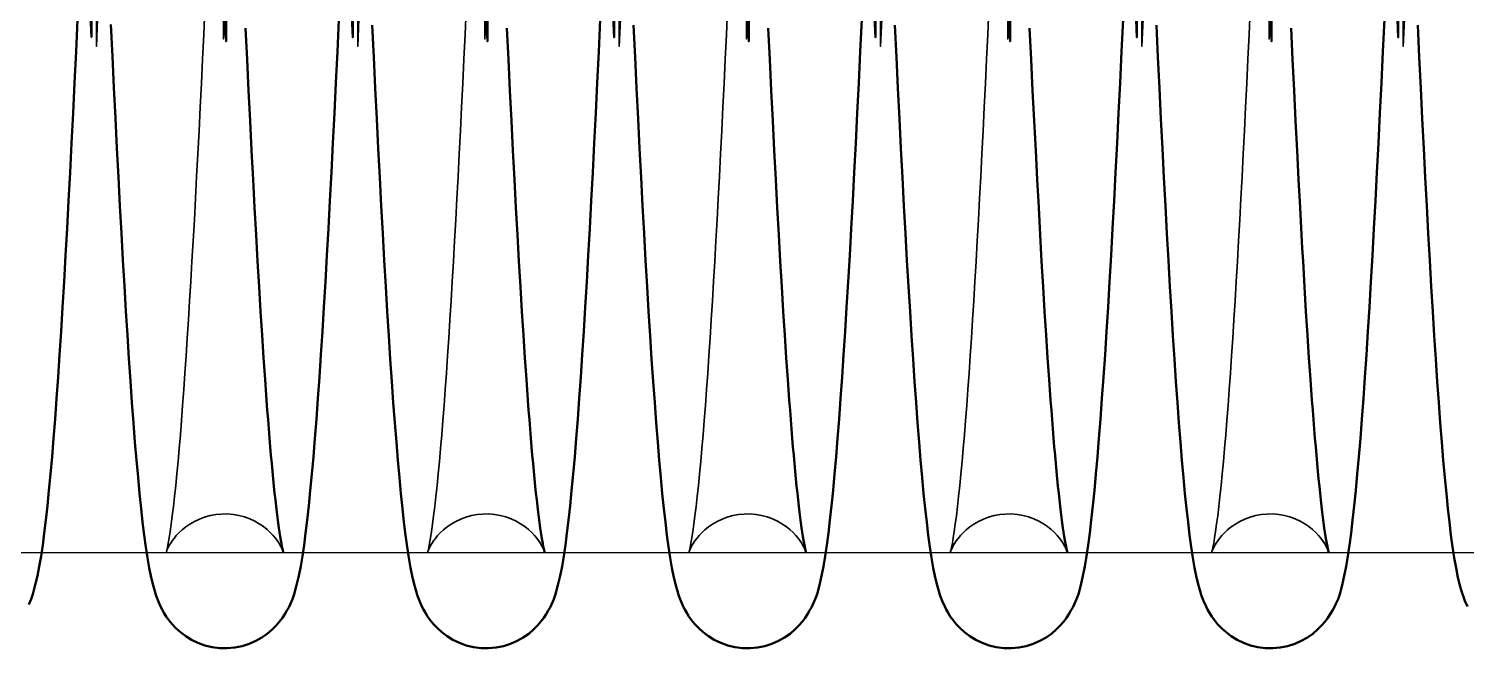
# Model space of a CAD drawing. Header units: millimetres. Extents: x 0 to 190005487, y 0 to 455456909.
# Drawn here: x 90639.58 to 90683.43, y 21488.31 to 21507.21 of the extents above; entities that cross this region are included whole.
import ezdxf

# ---------------------------------------------------------------- set-up
doc = ezdxf.new("R2010")
doc.units = ezdxf.units.MM
doc.header["$LTSCALE"] = 400
doc.header["$MEASUREMENT"] = 0
doc.layers.get('0').update_dxf_attribs({"linetype": 'CONTINUOUS'})
doc.layers.add('가려진 것(ISO)', color=7, linetype='CONTINUOUS', lineweight=35)
doc.layers.add('가시적인 것(ISO)', color=7, linetype='CONTINUOUS', lineweight=50)

# ---------------------------------------------------------------- blocks, each defined once
blk = doc.blocks.new('토션스프링 3')
at = {"layer": '가려진 것(ISO)', "flags": 128}
for points in [[(21461957.431, -50952923.543), (21461957.36, -50952925.233), (21461957.288, -50952888.925)], [(21461973.378, -50952923.544), (21461973.306, -50952925.233), (21461973.235, -50952888.925)], [(21461989.325, -50952923.544), (21461989.253, -50952925.233), (21461989.182, -50952888.925)], [(21462005.272, -50952923.543), (21462005.2, -50952925.233), (21462005.129, -50952888.925)], [(21462021.218, -50952923.543), (21462021.147, -50952925.233), (21462021.075, -50952888.925)], [(21462037.165, -50952923.543), (21462037.094, -50952925.233), (21462037.022, -50952888.925)], [(21461968.759, -50952956.08), (21461968.753, -50952956.062), (21461968.732, -50952956.006), (21461968.688, -50952955.903), (21461968.61, -50952955.744), (21461968.553, -50952955.64), (21461968.48, -50952955.52), (21461968.388, -50952955.383), (21461968.274, -50952955.231), (21461968.134, -50952955.064), (21461967.967, -50952954.888), (21461967.771, -50952954.707), (21461967.547, -50952954.528), (21461967.293, -50952954.356), (21461967.013, -50952954.197), (21461966.711, -50952954.057), (21461966.39, -50952953.94), (21461966.053, -50952953.85), (21461965.705, -50952953.789), (21461965.35, -50952953.758), (21461964.994, -50952953.76), (21461964.64, -50952953.793), (21461964.293, -50952953.858), (21461963.957, -50952953.95), (21461963.637, -50952954.069), (21461963.338, -50952954.212), (21461963.061, -50952954.372), (21461962.81, -50952954.546), (21461962.587, -50952954.725), (21461962.395, -50952954.905), (21461962.231, -50952955.08), (21461962.094, -50952955.245), (21461961.983, -50952955.396), (21461961.892, -50952955.531), (21461961.821, -50952955.651), (21461961.765, -50952955.752), (21461961.722, -50952955.838), (21461961.664, -50952955.965), (21461961.634, -50952956.042), (21461961.622, -50952956.076), (21461961.622, -50952956.075), (21461961.63, -50952956.044), (21461961.645, -50952955.986), (21461961.665, -50952955.904), (21461961.688, -50952955.8), (21461961.74, -50952955.537), (21461961.797, -50952955.209), (21461961.857, -50952954.82), (21461961.92, -50952954.371), (21461961.985, -50952953.865), (21461962.053, -50952953.304), (21461962.123, -50952952.691), (21461962.193, -50952952.029), (21461962.265, -50952951.319), (21461962.336, -50952950.565), (21461962.408, -50952949.768), (21461962.478, -50952948.932), (21461962.549, -50952948.053), (21461962.619, -50952947.131), (21461962.69, -50952946.166), (21461962.761, -50952945.161), (21461962.832, -50952944.116), (21461962.904, -50952943.034), (21461962.975, -50952941.915), (21461963.047, -50952940.761), (21461963.118, -50952939.573), (21461963.189, -50952938.353), (21461963.26, -50952937.102), (21461963.332, -50952935.821), (21461963.403, -50952934.507), (21461963.474, -50952933.16), (21461963.546, -50952931.784), (21461963.617, -50952930.379), (21461963.689, -50952928.947), (21461963.76, -50952927.491), (21461963.832, -50952926.011), (21461963.904, -50952924.509), (21461963.975, -50952922.988)], [(21461965.047, -50952888.47), (21461965.118, -50952924.781), (21461965.19, -50952923.091)], [(21461984.705, -50952956.08), (21461984.7, -50952956.062), (21461984.679, -50952956.006), (21461984.635, -50952955.903), (21461984.557, -50952955.744), (21461984.5, -50952955.64), (21461984.427, -50952955.52), (21461984.335, -50952955.383), (21461984.221, -50952955.231), (21461984.081, -50952955.064), (21461983.914, -50952954.888), (21461983.718, -50952954.707), (21461983.494, -50952954.528), (21461983.24, -50952954.356), (21461982.96, -50952954.197), (21461982.658, -50952954.057), (21461982.337, -50952953.939), (21461982, -50952953.85), (21461981.651, -50952953.789), (21461981.296, -50952953.758), (21461980.94, -50952953.76), (21461980.587, -50952953.793), (21461980.24, -50952953.858), (21461979.904, -50952953.95), (21461979.584, -50952954.069), (21461979.285, -50952954.212), (21461979.008, -50952954.372), (21461978.756, -50952954.546), (21461978.534, -50952954.725), (21461978.341, -50952954.905), (21461978.177, -50952955.081), (21461978.041, -50952955.245), (21461977.929, -50952955.396), (21461977.839, -50952955.531), (21461977.768, -50952955.651), (21461977.712, -50952955.752), (21461977.668, -50952955.838), (21461977.611, -50952955.965), (21461977.581, -50952956.042), (21461977.569, -50952956.076), (21461977.569, -50952956.075), (21461977.577, -50952956.044), (21461977.592, -50952955.986), (21461977.611, -50952955.904), (21461977.635, -50952955.8), (21461977.687, -50952955.537), (21461977.744, -50952955.209), (21461977.804, -50952954.819), (21461977.867, -50952954.37), (21461977.932, -50952953.864), (21461978, -50952953.304), (21461978.069, -50952952.691), (21461978.14, -50952952.029), (21461978.211, -50952951.319), (21461978.283, -50952950.565), (21461978.354, -50952949.768), (21461978.425, -50952948.932), (21461978.495, -50952948.053), (21461978.566, -50952947.131), (21461978.637, -50952946.167), (21461978.708, -50952945.161), (21461978.779, -50952944.117), (21461978.851, -50952943.034), (21461978.922, -50952941.915), (21461978.993, -50952940.761), (21461979.065, -50952939.573), (21461979.136, -50952938.353), (21461979.207, -50952937.102), (21461979.278, -50952935.821), (21461979.35, -50952934.507), (21461979.421, -50952933.16), (21461979.492, -50952931.784), (21461979.564, -50952930.379), (21461979.636, -50952928.947), (21461979.707, -50952927.491), (21461979.779, -50952926.011), (21461979.85, -50952924.51), (21461979.922, -50952922.988)], [(21461980.994, -50952888.47), (21461981.065, -50952924.781), (21461981.137, -50952923.091)], [(21462000.652, -50952956.08), (21462000.646, -50952956.062), (21462000.626, -50952956.006), (21462000.582, -50952955.903), (21462000.504, -50952955.744), (21462000.446, -50952955.64), (21462000.373, -50952955.52), (21462000.282, -50952955.383), (21462000.168, -50952955.231), (21462000.028, -50952955.064), (21461999.861, -50952954.888), (21461999.665, -50952954.707), (21461999.441, -50952954.528), (21461999.187, -50952954.356), (21461998.907, -50952954.197), (21461998.604, -50952954.057), (21461998.284, -50952953.939), (21461997.947, -50952953.85), (21461997.598, -50952953.789), (21461997.243, -50952953.758), (21461996.887, -50952953.76), (21461996.534, -50952953.793), (21461996.186, -50952953.858), (21461995.85, -50952953.95), (21461995.531, -50952954.069), (21461995.232, -50952954.212), (21461994.955, -50952954.372), (21461994.703, -50952954.546), (21461994.481, -50952954.725), (21461994.288, -50952954.905), (21461994.124, -50952955.081), (21461993.988, -50952955.245), (21461993.876, -50952955.396), (21461993.786, -50952955.531), (21461993.715, -50952955.651), (21461993.659, -50952955.752), (21461993.615, -50952955.838), (21461993.558, -50952955.965), (21461993.528, -50952956.042), (21461993.516, -50952956.076), (21461993.516, -50952956.075), (21461993.524, -50952956.044), (21461993.539, -50952955.986), (21461993.558, -50952955.904), (21461993.582, -50952955.8), (21461993.634, -50952955.537), (21461993.691, -50952955.209), (21461993.751, -50952954.819), (21461993.814, -50952954.37), (21461993.879, -50952953.864), (21461993.947, -50952953.304), (21461994.016, -50952952.691), (21461994.087, -50952952.029), (21461994.158, -50952951.32), (21461994.23, -50952950.565), (21461994.301, -50952949.769), (21461994.372, -50952948.932), (21461994.442, -50952948.053), (21461994.513, -50952947.131), (21461994.584, -50952946.167), (21461994.655, -50952945.162), (21461994.726, -50952944.117), (21461994.797, -50952943.034), (21461994.869, -50952941.915), (21461994.94, -50952940.761), (21461995.012, -50952939.573), (21461995.083, -50952938.353), (21461995.154, -50952937.102), (21461995.225, -50952935.821), (21461995.296, -50952934.507), (21461995.368, -50952933.161), (21461995.439, -50952931.784), (21461995.511, -50952930.379), (21461995.582, -50952928.948), (21461995.654, -50952927.491), (21461995.726, -50952926.011), (21461995.797, -50952924.51), (21461995.869, -50952922.988)], [(21461996.941, -50952888.47), (21461997.012, -50952924.781), (21461997.084, -50952923.091)], [(21462016.599, -50952956.08), (21462016.593, -50952956.062), (21462016.573, -50952956.006), (21462016.529, -50952955.903), (21462016.45, -50952955.744), (21462016.393, -50952955.64), (21462016.32, -50952955.52), (21462016.228, -50952955.383), (21462016.115, -50952955.231), (21462015.975, -50952955.064), (21462015.807, -50952954.888), (21462015.612, -50952954.707), (21462015.388, -50952954.528), (21462015.134, -50952954.356), (21462014.854, -50952954.197), (21462014.551, -50952954.057), (21462014.23, -50952953.939), (21462013.894, -50952953.85), (21462013.545, -50952953.789), (21462013.19, -50952953.758), (21462012.834, -50952953.76), (21462012.481, -50952953.793), (21462012.133, -50952953.858), (21462011.797, -50952953.951), (21462011.478, -50952954.069), (21462011.178, -50952954.212), (21462010.901, -50952954.372), (21462010.65, -50952954.546), (21462010.427, -50952954.725), (21462010.235, -50952954.905), (21462010.071, -50952955.081), (21462009.935, -50952955.245), (21462009.823, -50952955.396), (21462009.733, -50952955.531), (21462009.661, -50952955.651), (21462009.606, -50952955.752), (21462009.562, -50952955.838), (21462009.504, -50952955.965), (21462009.475, -50952956.042), (21462009.463, -50952956.076), (21462009.463, -50952956.075), (21462009.471, -50952956.044), (21462009.485, -50952955.986), (21462009.505, -50952955.904), (21462009.528, -50952955.8), (21462009.581, -50952955.537), (21462009.638, -50952955.208), (21462009.698, -50952954.819), (21462009.761, -50952954.37), (21462009.826, -50952953.864), (21462009.894, -50952953.304), (21462009.963, -50952952.691), (21462010.034, -50952952.029), (21462010.105, -50952951.32), (21462010.177, -50952950.565), (21462010.248, -50952949.769), (21462010.319, -50952948.932), (21462010.389, -50952948.053), (21462010.46, -50952947.131), (21462010.531, -50952946.167), (21462010.602, -50952945.162), (21462010.673, -50952944.117), (21462010.744, -50952943.035), (21462010.816, -50952941.915), (21462010.887, -50952940.761), (21462010.958, -50952939.573), (21462011.03, -50952938.353), (21462011.101, -50952937.102), (21462011.172, -50952935.821), (21462011.243, -50952934.507), (21462011.315, -50952933.161), (21462011.386, -50952931.784), (21462011.458, -50952930.38), (21462011.529, -50952928.948), (21462011.601, -50952927.491), (21462011.672, -50952926.011), (21462011.744, -50952924.51), (21462011.816, -50952922.988)], [(21462012.887, -50952888.469), (21462012.959, -50952924.781), (21462013.03, -50952923.091)], [(21462032.546, -50952956.08), (21462032.54, -50952956.062), (21462032.519, -50952956.006), (21462032.476, -50952955.903), (21462032.397, -50952955.744), (21462032.34, -50952955.64), (21462032.267, -50952955.52), (21462032.175, -50952955.383), (21462032.062, -50952955.231), (21462031.922, -50952955.064), (21462031.754, -50952954.888), (21462031.559, -50952954.707), (21462031.334, -50952954.528), (21462031.081, -50952954.356), (21462030.8, -50952954.197), (21462030.498, -50952954.057), (21462030.177, -50952953.939), (21462029.841, -50952953.85), (21462029.492, -50952953.789), (21462029.137, -50952953.758), (21462028.781, -50952953.76), (21462028.427, -50952953.793), (21462028.08, -50952953.858), (21462027.744, -50952953.951), (21462027.425, -50952954.069), (21462027.125, -50952954.212), (21462026.848, -50952954.373), (21462026.597, -50952954.546), (21462026.374, -50952954.725), (21462026.182, -50952954.905), (21462026.018, -50952955.081), (21462025.882, -50952955.245), (21462025.77, -50952955.396), (21462025.68, -50952955.531), (21462025.608, -50952955.651), (21462025.552, -50952955.753), (21462025.509, -50952955.838), (21462025.451, -50952955.965), (21462025.421, -50952956.042), (21462025.41, -50952956.076), (21462025.41, -50952956.075), (21462025.418, -50952956.044), (21462025.432, -50952955.986), (21462025.452, -50952955.904), (21462025.475, -50952955.8), (21462025.528, -50952955.536), (21462025.585, -50952955.208), (21462025.645, -50952954.818), (21462025.708, -50952954.369), (21462025.773, -50952953.864), (21462025.841, -50952953.303), (21462025.91, -50952952.691), (21462025.981, -50952952.029), (21462026.052, -50952951.32), (21462026.123, -50952950.566), (21462026.195, -50952949.769), (21462026.266, -50952948.932), (21462026.336, -50952948.053), (21462026.407, -50952947.131), (21462026.477, -50952946.167), (21462026.549, -50952945.162), (21462026.62, -50952944.118), (21462026.691, -50952943.035), (21462026.762, -50952941.916), (21462026.834, -50952940.761), (21462026.905, -50952939.573), (21462026.977, -50952938.353), (21462027.048, -50952937.102), (21462027.119, -50952935.821), (21462027.19, -50952934.507), (21462027.261, -50952933.161), (21462027.333, -50952931.785), (21462027.404, -50952930.38), (21462027.476, -50952928.948), (21462027.548, -50952927.492), (21462027.619, -50952926.011), (21462027.691, -50952924.51), (21462027.762, -50952922.988)], [(21462028.834, -50952888.469), (21462028.906, -50952924.781), (21462028.977, -50952923.091)]]:
    blk.add_lwpolyline(points, dxfattribs=at)
at = {"layer": '가시적인 것(ISO)', "flags": 128}
for points in [[(21461965.176, -50952922.763), (21461965.268, -50952924.93), (21461965.359, -50952889.096)], [(21461966.457, -50952924.116), (21461966.549, -50952926.04), (21461966.641, -50952927.929), (21461966.732, -50952929.78), (21461966.824, -50952931.59), (21461966.916, -50952933.353), (21461967.007, -50952935.068), (21461967.098, -50952936.73), (21461967.144, -50952937.54), (21461967.189, -50952938.337), (21461967.281, -50952939.893), (21461967.372, -50952941.395), (21461967.463, -50952942.841), (21461967.555, -50952944.228), (21461967.646, -50952945.553), (21461967.691, -50952946.191), (21461967.737, -50952946.812), (21461967.782, -50952947.416), (21461967.827, -50952948.003), (21461967.872, -50952948.572), (21461967.917, -50952949.123), (21461967.962, -50952949.657), (21461968.007, -50952950.174), (21461968.052, -50952950.673), (21461968.097, -50952951.155), (21461968.142, -50952951.617), (21461968.186, -50952952.061), (21461968.231, -50952952.485), (21461968.275, -50952952.89), (21461968.318, -50952953.274), (21461968.361, -50952953.638), (21461968.404, -50952953.98), (21461968.446, -50952954.301), (21461968.488, -50952954.6), (21461968.529, -50952954.877), (21461968.569, -50952955.131), (21461968.608, -50952955.36), (21461968.644, -50952955.561), (21461968.678, -50952955.733), (21461968.708, -50952955.875), (21461968.733, -50952955.984), (21461968.752, -50952956.054), (21461968.759, -50952956.08)], [(21461981.123, -50952922.763), (21461981.214, -50952924.93), (21461981.306, -50952889.096)], [(21461982.404, -50952924.116), (21461982.496, -50952926.04), (21461982.588, -50952927.929), (21461982.679, -50952929.78), (21461982.771, -50952931.59), (21461982.862, -50952933.353), (21461982.954, -50952935.068), (21461983.045, -50952936.73), (21461983.091, -50952937.54), (21461983.136, -50952938.337), (21461983.227, -50952939.893), (21461983.319, -50952941.395), (21461983.41, -50952942.841), (21461983.501, -50952944.228), (21461983.593, -50952945.553), (21461983.638, -50952946.191), (21461983.683, -50952946.812), (21461983.729, -50952947.416), (21461983.774, -50952948.003), (21461983.819, -50952948.572), (21461983.864, -50952949.123), (21461983.909, -50952949.657), (21461983.954, -50952950.174), (21461983.999, -50952950.673), (21461984.044, -50952951.155), (21461984.089, -50952951.617), (21461984.133, -50952952.061), (21461984.178, -50952952.485), (21461984.222, -50952952.89), (21461984.265, -50952953.274), (21461984.308, -50952953.638), (21461984.351, -50952953.98), (21461984.393, -50952954.301), (21461984.435, -50952954.6), (21461984.476, -50952954.877), (21461984.516, -50952955.131), (21461984.555, -50952955.36), (21461984.591, -50952955.561), (21461984.625, -50952955.733), (21461984.655, -50952955.875), (21461984.68, -50952955.984), (21461984.698, -50952956.054), (21461984.705, -50952956.08)], [(21461997.07, -50952922.763), (21461997.161, -50952924.93), (21461997.253, -50952889.096)], [(21461998.351, -50952924.116), (21461998.443, -50952926.04), (21461998.534, -50952927.929), (21461998.626, -50952929.78), (21461998.718, -50952931.589), (21461998.809, -50952933.353), (21461998.901, -50952935.068), (21461998.992, -50952936.73), (21461999.038, -50952937.54), (21461999.083, -50952938.337), (21461999.174, -50952939.893), (21461999.266, -50952941.395), (21461999.357, -50952942.841), (21461999.448, -50952944.228), (21461999.539, -50952945.553), (21461999.585, -50952946.191), (21461999.63, -50952946.812), (21461999.676, -50952947.416), (21461999.721, -50952948.003), (21461999.766, -50952948.572), (21461999.811, -50952949.123), (21461999.856, -50952949.657), (21461999.901, -50952950.174), (21461999.946, -50952950.673), (21461999.991, -50952951.155), (21462000.036, -50952951.617), (21462000.08, -50952952.061), (21462000.124, -50952952.485), (21462000.168, -50952952.89), (21462000.212, -50952953.274), (21462000.255, -50952953.638), (21462000.298, -50952953.98), (21462000.34, -50952954.301), (21462000.382, -50952954.6), (21462000.423, -50952954.877), (21462000.463, -50952955.131), (21462000.502, -50952955.36), (21462000.538, -50952955.561), (21462000.572, -50952955.733), (21462000.601, -50952955.875), (21462000.627, -50952955.984), (21462000.645, -50952956.054), (21462000.652, -50952956.08)], [(21462013.016, -50952922.763), (21462013.108, -50952924.93), (21462013.2, -50952889.096)], [(21462014.298, -50952924.116), (21462014.39, -50952926.04), (21462014.481, -50952927.929), (21462014.573, -50952929.78), (21462014.665, -50952931.589), (21462014.756, -50952933.353), (21462014.848, -50952935.068), (21462014.939, -50952936.73), (21462014.984, -50952937.54), (21462015.03, -50952938.337), (21462015.121, -50952939.893), (21462015.212, -50952941.395), (21462015.304, -50952942.841), (21462015.395, -50952944.228), (21462015.486, -50952945.552), (21462015.532, -50952946.191), (21462015.577, -50952946.812), (21462015.622, -50952947.416), (21462015.668, -50952948.003), (21462015.713, -50952948.572), (21462015.758, -50952949.123), (21462015.803, -50952949.657), (21462015.848, -50952950.174), (21462015.893, -50952950.673), (21462015.938, -50952951.155), (21462015.982, -50952951.617), (21462016.027, -50952952.061), (21462016.071, -50952952.485), (21462016.115, -50952952.89), (21462016.159, -50952953.274), (21462016.202, -50952953.638), (21462016.245, -50952953.98), (21462016.287, -50952954.301), (21462016.329, -50952954.6), (21462016.37, -50952954.877), (21462016.41, -50952955.131), (21462016.449, -50952955.36), (21462016.485, -50952955.561), (21462016.518, -50952955.733), (21462016.548, -50952955.875), (21462016.574, -50952955.984), (21462016.592, -50952956.054), (21462016.599, -50952956.08)], [(21462028.963, -50952922.763), (21462029.055, -50952924.93), (21462029.147, -50952889.095)], [(21462030.245, -50952924.116), (21462030.336, -50952926.04), (21462030.428, -50952927.929), (21462030.52, -50952929.78), (21462030.611, -50952931.589), (21462030.703, -50952933.353), (21462030.794, -50952935.068), (21462030.886, -50952936.73), (21462030.931, -50952937.54), (21462030.977, -50952938.337), (21462031.068, -50952939.893), (21462031.159, -50952941.395), (21462031.251, -50952942.841), (21462031.342, -50952944.228), (21462031.433, -50952945.552), (21462031.479, -50952946.19), (21462031.524, -50952946.812), (21462031.569, -50952947.416), (21462031.614, -50952948.003), (21462031.66, -50952948.572), (21462031.705, -50952949.123), (21462031.75, -50952949.657), (21462031.795, -50952950.174), (21462031.84, -50952950.673), (21462031.885, -50952951.155), (21462031.929, -50952951.617), (21462031.974, -50952952.061), (21462032.018, -50952952.485), (21462032.062, -50952952.89), (21462032.106, -50952953.274), (21462032.149, -50952953.638), (21462032.191, -50952953.98), (21462032.234, -50952954.301), (21462032.275, -50952954.6), (21462032.317, -50952954.877), (21462032.357, -50952955.131), (21462032.396, -50952955.36), (21462032.432, -50952955.561), (21462032.465, -50952955.733), (21462032.495, -50952955.875), (21462032.52, -50952955.984), (21462032.539, -50952956.054), (21462032.546, -50952956.08)], [(21461956.209, -50952923.593), (21461956.117, -50952925.539), (21461956.025, -50952927.446), (21461955.934, -50952929.312), (21461955.843, -50952931.133), (21461955.751, -50952932.915), (21461955.66, -50952934.655), (21461955.568, -50952936.35), (21461955.476, -50952937.997), (21461955.384, -50952939.594), (21461955.292, -50952941.137), (21461955.2, -50952942.624), (21461955.108, -50952944.051), (21461955.017, -50952945.416), (21461954.925, -50952946.722), (21461954.833, -50952947.968), (21461954.74, -50952949.153), (21461954.648, -50952950.276), (21461954.554, -50952951.337), (21461954.461, -50952952.333), (21461954.366, -50952953.264), (21461954.271, -50952954.129), (21461954.175, -50952954.927), (21461954.078, -50952955.658), (21461953.978, -50952956.331), (21461953.872, -50952956.954), (21461953.755, -50952957.538), (21461953.629, -50952958.091), (21461953.481, -50952958.645), (21461953.373, -50952958.947), (21461953.226, -50952959.281)], [(21461972.156, -50952923.592), (21461972.064, -50952925.537), (21461971.972, -50952927.445), (21461971.881, -50952929.312), (21461971.79, -50952931.134), (21461971.698, -50952932.914), (21461971.607, -50952934.654), (21461971.515, -50952936.348), (21461971.423, -50952937.995), (21461971.331, -50952939.592), (21461971.239, -50952941.135), (21461971.147, -50952942.622), (21461971.055, -50952944.05), (21461970.963, -50952945.416), (21461970.872, -50952946.721), (21461970.78, -50952947.967), (21461970.687, -50952949.151), (21461970.595, -50952950.275), (21461970.502, -50952951.335), (21461970.408, -50952952.331), (21461970.313, -50952953.262), (21461970.218, -50952954.128), (21461970.121, -50952954.926), (21461970.025, -50952955.657), (21461969.926, -50952956.329), (21461969.82, -50952956.952), (21461969.703, -50952957.536), (21461969.573, -50952958.092), (21461969.431, -50952958.647), (21461969.327, -50952958.95), (21461969.182, -50952959.283), (21461969.09, -50952959.464), (21461968.982, -50952959.657), (21461968.856, -50952959.864), (21461968.71, -50952960.085), (21461968.535, -50952960.32), (21461968.325, -50952960.566), (21461968.076, -50952960.815), (21461967.784, -50952961.062), (21461967.45, -50952961.296), (21461967.08, -50952961.506), (21461966.678, -50952961.683), (21461966.248, -50952961.819), (21461965.798, -50952961.91), (21461965.338, -50952961.952), (21461964.875, -50952961.942), (21461964.417, -50952961.882), (21461963.974, -50952961.775), (21461963.554, -50952961.624), (21461963.162, -50952961.434), (21461962.804, -50952961.215), (21461962.487, -50952960.976), (21461962.212, -50952960.728), (21461961.976, -50952960.478), (21461961.778, -50952960.235), (21461961.615, -50952960.005), (21461961.479, -50952959.789), (21461961.366, -50952959.588), (21461961.272, -50952959.4), (21461961.12, -50952959.058), (21461961.005, -50952958.75), (21461960.831, -50952958.183), (21461960.693, -50952957.625), (21461960.577, -50952957.052), (21461960.473, -50952956.443), (21461960.373, -50952955.779), (21461960.274, -50952955.053), (21461960.177, -50952954.265), (21461960.082, -50952953.414), (21461959.988, -50952952.5), (21461959.895, -50952951.522), (21461959.803, -50952950.48), (21461959.71, -50952949.369), (21461959.617, -50952948.191), (21461959.525, -50952946.949), (21461959.432, -50952945.644), (21461959.34, -50952944.278), (21461959.247, -50952942.855), (21461959.155, -50952941.377), (21461959.063, -50952939.845), (21461958.972, -50952938.263), (21461958.88, -50952936.632), (21461958.789, -50952934.951), (21461958.697, -50952933.219), (21461958.606, -50952931.438), (21461958.514, -50952929.613), (21461958.422, -50952927.746), (21461958.33, -50952925.842), (21461958.238, -50952923.904)], [(21461957.14, -50952888.82), (21461957.049, -50952924.659), (21461956.957, -50952922.497)], [(21461988.102, -50952923.592), (21461988.011, -50952925.538), (21461987.919, -50952927.446), (21461987.828, -50952929.312), (21461987.736, -50952931.134), (21461987.645, -50952932.915), (21461987.553, -50952934.654), (21461987.462, -50952936.349), (21461987.37, -50952937.996), (21461987.278, -50952939.593), (21461987.186, -50952941.136), (21461987.094, -50952942.623), (21461987.002, -50952944.051), (21461986.91, -50952945.416), (21461986.819, -50952946.722), (21461986.727, -50952947.967), (21461986.634, -50952949.152), (21461986.542, -50952950.275), (21461986.448, -50952951.335), (21461986.354, -50952952.332), (21461986.26, -50952953.263), (21461986.164, -50952954.128), (21461986.068, -50952954.926), (21461985.972, -50952955.658), (21461985.872, -50952956.33), (21461985.766, -50952956.953), (21461985.65, -50952957.537), (21461985.52, -50952958.092), (21461985.377, -50952958.647), (21461985.273, -50952958.949), (21461985.128, -50952959.283), (21461985.036, -50952959.464), (21461984.928, -50952959.657), (21461984.802, -50952959.864), (21461984.657, -50952960.085), (21461984.482, -50952960.321), (21461984.272, -50952960.566), (21461984.023, -50952960.815), (21461983.733, -50952961.062), (21461983.403, -50952961.294), (21461983.032, -50952961.503), (21461982.628, -50952961.681), (21461982.199, -50952961.818), (21461981.751, -50952961.909), (21461981.29, -50952961.951), (21461980.826, -50952961.943), (21461980.37, -50952961.884), (21461979.926, -50952961.776), (21461979.504, -50952961.625), (21461979.112, -50952961.437), (21461978.756, -50952961.218), (21461978.437, -50952960.979), (21461978.16, -50952960.73), (21461977.925, -50952960.481), (21461977.728, -50952960.239), (21461977.563, -50952960.007), (21461977.428, -50952959.791), (21461977.314, -50952959.59), (21461977.219, -50952959.402), (21461977.069, -50952959.06), (21461976.952, -50952958.751), (21461976.857, -50952958.462), (21461976.779, -50952958.185), (21461976.645, -50952957.634), (21461976.525, -50952957.053), (21461976.416, -50952956.432), (21461976.314, -50952955.765), (21461976.218, -50952955.045), (21461976.124, -50952954.265), (21461976.03, -50952953.419), (21461975.936, -50952952.504), (21461975.842, -50952951.524), (21461975.749, -50952950.478), (21461975.657, -50952949.37), (21461975.564, -50952948.198), (21461975.472, -50952946.966), (21461975.381, -50952945.67), (21461975.288, -50952944.31), (21461975.196, -50952942.889), (21461975.104, -50952941.409), (21461975.012, -50952939.875), (21461974.92, -50952938.287), (21461974.828, -50952936.65), (21461974.737, -50952934.966), (21461974.645, -50952933.237), (21461974.554, -50952931.466), (21461974.462, -50952929.648), (21461974.371, -50952927.786), (21461974.279, -50952925.883), (21461974.187, -50952923.943)], [(21461973.088, -50952888.841), (21461972.997, -50952924.679), (21461972.905, -50952922.523)], [(21462004.049, -50952923.592), (21462003.958, -50952925.538), (21462003.866, -50952927.446), (21462003.775, -50952929.312), (21462003.683, -50952931.134), (21462003.592, -50952932.915), (21462003.5, -50952934.654), (21462003.408, -50952936.349), (21462003.317, -50952937.996), (21462003.225, -50952939.593), (21462003.133, -50952941.136), (21462003.041, -50952942.623), (21462002.949, -50952944.051), (21462002.857, -50952945.416), (21462002.765, -50952946.722), (21462002.673, -50952947.967), (21462002.581, -50952949.152), (21462002.488, -50952950.275), (21462002.395, -50952951.336), (21462002.301, -50952952.332), (21462002.207, -50952953.263), (21462002.111, -50952954.128), (21462002.015, -50952954.927), (21462001.918, -50952955.658), (21462001.819, -50952956.33), (21462001.713, -50952956.953), (21462001.597, -50952957.537), (21462001.467, -50952958.092), (21462001.324, -50952958.647), (21462001.219, -50952958.949), (21462001.074, -50952959.282), (21462000.982, -50952959.464), (21462000.874, -50952959.657), (21462000.749, -50952959.864), (21462000.604, -50952960.085), (21462000.429, -50952960.32), (21462000.219, -50952960.566), (21461999.97, -50952960.815), (21461999.68, -50952961.061), (21461999.35, -50952961.294), (21461998.979, -50952961.503), (21461998.575, -50952961.681), (21461998.146, -50952961.818), (21461997.698, -50952961.909), (21461997.237, -50952961.951), (21461996.773, -50952961.943), (21461996.317, -50952961.884), (21461995.873, -50952961.776), (21461995.451, -50952961.625), (21461995.059, -50952961.437), (21461994.703, -50952961.218), (21461994.384, -50952960.979), (21461994.107, -50952960.73), (21461993.872, -50952960.481), (21461993.675, -50952960.239), (21461993.51, -50952960.007), (21461993.374, -50952959.791), (21461993.261, -50952959.59), (21461993.166, -50952959.402), (21461993.016, -50952959.061), (21461992.899, -50952958.751), (21461992.804, -50952958.462), (21461992.726, -50952958.185), (21461992.592, -50952957.634), (21461992.472, -50952957.052), (21461992.362, -50952956.432), (21461992.261, -50952955.765), (21461992.165, -50952955.045), (21461992.071, -50952954.265), (21461991.977, -50952953.419), (21461991.883, -50952952.504), (21461991.789, -50952951.524), (21461991.696, -50952950.478), (21461991.604, -50952949.37), (21461991.511, -50952948.198), (21461991.419, -50952946.966), (21461991.327, -50952945.67), (21461991.235, -50952944.31), (21461991.143, -50952942.888), (21461991.051, -50952941.409), (21461990.959, -50952939.874), (21461990.867, -50952938.287), (21461990.775, -50952936.65), (21461990.683, -50952934.965), (21461990.592, -50952933.237), (21461990.501, -50952931.466), (21461990.409, -50952929.648), (21461990.318, -50952927.786), (21461990.226, -50952925.883), (21461990.134, -50952923.942)], [(21461989.035, -50952888.84), (21461988.943, -50952924.678), (21461988.852, -50952922.523)], [(21462019.996, -50952923.593), (21462019.904, -50952925.538), (21462019.813, -50952927.446), (21462019.721, -50952929.312), (21462019.63, -50952931.134), (21462019.539, -50952932.915), (21462019.447, -50952934.654), (21462019.355, -50952936.349), (21462019.263, -50952937.996), (21462019.171, -50952939.593), (21462019.079, -50952941.136), (21462018.988, -50952942.623), (21462018.896, -50952944.051), (21462018.804, -50952945.416), (21462018.712, -50952946.722), (21462018.62, -50952947.967), (21462018.528, -50952949.152), (21462018.435, -50952950.275), (21462018.342, -50952951.336), (21462018.248, -50952952.332), (21462018.154, -50952953.263), (21462018.058, -50952954.129), (21462017.962, -50952954.927), (21462017.865, -50952955.658), (21462017.766, -50952956.33), (21462017.66, -50952956.953), (21462017.543, -50952957.537), (21462017.414, -50952958.092), (21462017.271, -50952958.647), (21462017.166, -50952958.949), (21462017.02, -50952959.282), (21462016.928, -50952959.464), (21462016.82, -50952959.657), (21462016.696, -50952959.863), (21462016.551, -50952960.085), (21462016.376, -50952960.32), (21462016.166, -50952960.565), (21462015.917, -50952960.815), (21462015.627, -50952961.061), (21462015.297, -50952961.294), (21462014.926, -50952961.503), (21462014.522, -50952961.681), (21462014.093, -50952961.818), (21462013.645, -50952961.909), (21462013.184, -50952961.951), (21462012.72, -50952961.943), (21462012.264, -50952961.884), (21462011.82, -50952961.776), (21462011.398, -50952961.625), (21462011.006, -50952961.437), (21462010.65, -50952961.218), (21462010.331, -50952960.979), (21462010.054, -50952960.73), (21462009.819, -50952960.481), (21462009.622, -50952960.239), (21462009.457, -50952960.008), (21462009.321, -50952959.791), (21462009.208, -50952959.59), (21462009.113, -50952959.402), (21462008.963, -50952959.061), (21462008.846, -50952958.751), (21462008.751, -50952958.463), (21462008.673, -50952958.186), (21462008.539, -50952957.634), (21462008.419, -50952957.052), (21462008.309, -50952956.432), (21462008.208, -50952955.765), (21462008.112, -50952955.046), (21462008.018, -50952954.266), (21462007.924, -50952953.419), (21462007.83, -50952952.504), (21462007.736, -50952951.524), (21462007.643, -50952950.479), (21462007.55, -50952949.37), (21462007.458, -50952948.199), (21462007.366, -50952946.966), (21462007.274, -50952945.67), (21462007.182, -50952944.309), (21462007.09, -50952942.888), (21462006.998, -50952941.409), (21462006.906, -50952939.874), (21462006.814, -50952938.287), (21462006.722, -50952936.65), (21462006.63, -50952934.965), (21462006.539, -50952933.237), (21462006.447, -50952931.466), (21462006.356, -50952929.648), (21462006.264, -50952927.785), (21462006.173, -50952925.882), (21462006.081, -50952923.942)], [(21462004.982, -50952888.84), (21462004.89, -50952924.678), (21462004.799, -50952922.523)], [(21462035.943, -50952923.593), (21462035.851, -50952925.538), (21462035.76, -50952927.446), (21462035.668, -50952929.312), (21462035.577, -50952931.134), (21462035.486, -50952932.915), (21462035.394, -50952934.654), (21462035.302, -50952936.349), (21462035.21, -50952937.996), (21462035.118, -50952939.593), (21462035.026, -50952941.136), (21462034.934, -50952942.623), (21462034.843, -50952944.051), (21462034.751, -50952945.416), (21462034.659, -50952946.722), (21462034.567, -50952947.967), (21462034.475, -50952949.152), (21462034.382, -50952950.276), (21462034.289, -50952951.336), (21462034.195, -50952952.332), (21462034.1, -50952953.263), (21462034.005, -50952954.129), (21462033.909, -50952954.927), (21462033.812, -50952955.658), (21462033.713, -50952956.33), (21462033.607, -50952956.953), (21462033.49, -50952957.537), (21462033.361, -50952958.092), (21462033.217, -50952958.646), (21462033.112, -50952958.949), (21462032.966, -50952959.282), (21462032.874, -50952959.463), (21462032.767, -50952959.657), (21462032.643, -50952959.863), (21462032.498, -50952960.085), (21462032.323, -50952960.32), (21462032.113, -50952960.565), (21462031.864, -50952960.815), (21462031.575, -50952961.061), (21462031.244, -50952961.293), (21462030.873, -50952961.503), (21462030.469, -50952961.681), (21462030.04, -50952961.818), (21462029.592, -50952961.909), (21462029.131, -50952961.951), (21462028.667, -50952961.943), (21462028.211, -50952961.884), (21462027.768, -50952961.776), (21462027.345, -50952961.625), (21462026.953, -50952961.437), (21462026.597, -50952961.218), (21462026.278, -50952960.979), (21462026.001, -50952960.73), (21462025.766, -50952960.482), (21462025.569, -50952960.239), (21462025.404, -50952960.008), (21462025.268, -50952959.791), (21462025.155, -50952959.59), (21462025.06, -50952959.402), (21462024.909, -50952959.061), (21462024.792, -50952958.751), (21462024.698, -50952958.463), (21462024.62, -50952958.186), (21462024.485, -50952957.634), (21462024.365, -50952957.052), (21462024.256, -50952956.432), (21462024.155, -50952955.766), (21462024.059, -50952955.046), (21462023.965, -50952954.266), (21462023.871, -50952953.419), (21462023.776, -50952952.504), (21462023.683, -50952951.524), (21462023.59, -50952950.479), (21462023.497, -50952949.37), (21462023.405, -50952948.199), (21462023.313, -50952946.966), (21462023.221, -50952945.67), (21462023.129, -50952944.309), (21462023.037, -50952942.888), (21462022.945, -50952941.409), (21462022.853, -50952939.874), (21462022.761, -50952938.287), (21462022.669, -50952936.649), (21462022.577, -50952934.965), (21462022.486, -50952933.237), (21462022.394, -50952931.466), (21462022.303, -50952929.648), (21462022.211, -50952927.785), (21462022.119, -50952925.882), (21462022.028, -50952923.941)], [(21462020.928, -50952888.84), (21462020.837, -50952924.678), (21462020.746, -50952922.523)], [(21462041.006, -50952959.402), (21462040.856, -50952959.061), (21462040.739, -50952958.752), (21462040.645, -50952958.463), (21462040.566, -50952958.186), (21462040.432, -50952957.634), (21462040.312, -50952957.052), (21462040.203, -50952956.432), (21462040.102, -50952955.766), (21462040.006, -50952955.047), (21462039.912, -50952954.267), (21462039.818, -50952953.419), (21462039.723, -50952952.505), (21462039.63, -50952951.524), (21462039.537, -50952950.479), (21462039.444, -50952949.37), (21462039.352, -50952948.199), (21462039.26, -50952946.967), (21462039.168, -50952945.67), (21462039.076, -50952944.309), (21462038.984, -50952942.888), (21462038.892, -50952941.408), (21462038.799, -50952939.874), (21462038.707, -50952938.286), (21462038.616, -50952936.649), (21462038.524, -50952934.965), (21462038.432, -50952933.237), (21462038.341, -50952931.466), (21462038.25, -50952929.648), (21462038.158, -50952927.785), (21462038.066, -50952925.881), (21462037.974, -50952923.941)], [(21462036.875, -50952888.839), (21462036.784, -50952924.678), (21462036.693, -50952922.523)]]:
    blk.add_lwpolyline(points, dxfattribs=at)
blk = doc.blocks.new('토션스프링1234')
blk.add_blockref('토션스프링 3', (188.103, -4314.906))
blk = doc.blocks.new('A$C640965EA')
at = {"color": 3}
blk.add_line((1320.65, 4430.554, 379.347), (4794.161, 4430.554, 379.347), dxfattribs=at)
at = {"xscale": 0.5000000000072761, "yscale": 0.5000000000072761, "zscale": 0.5000000000072761}
blk.add_blockref('토션스프링1234', (-10729019.037, 25483066.058, 379.347), dxfattribs=at)

msp = doc.modelspace()

# ---------------------------------------------------------------- block references
msp.add_blockref('A$C640965EA', (88587.952, 17060.682))

doc.saveas('drawing.dxf')
